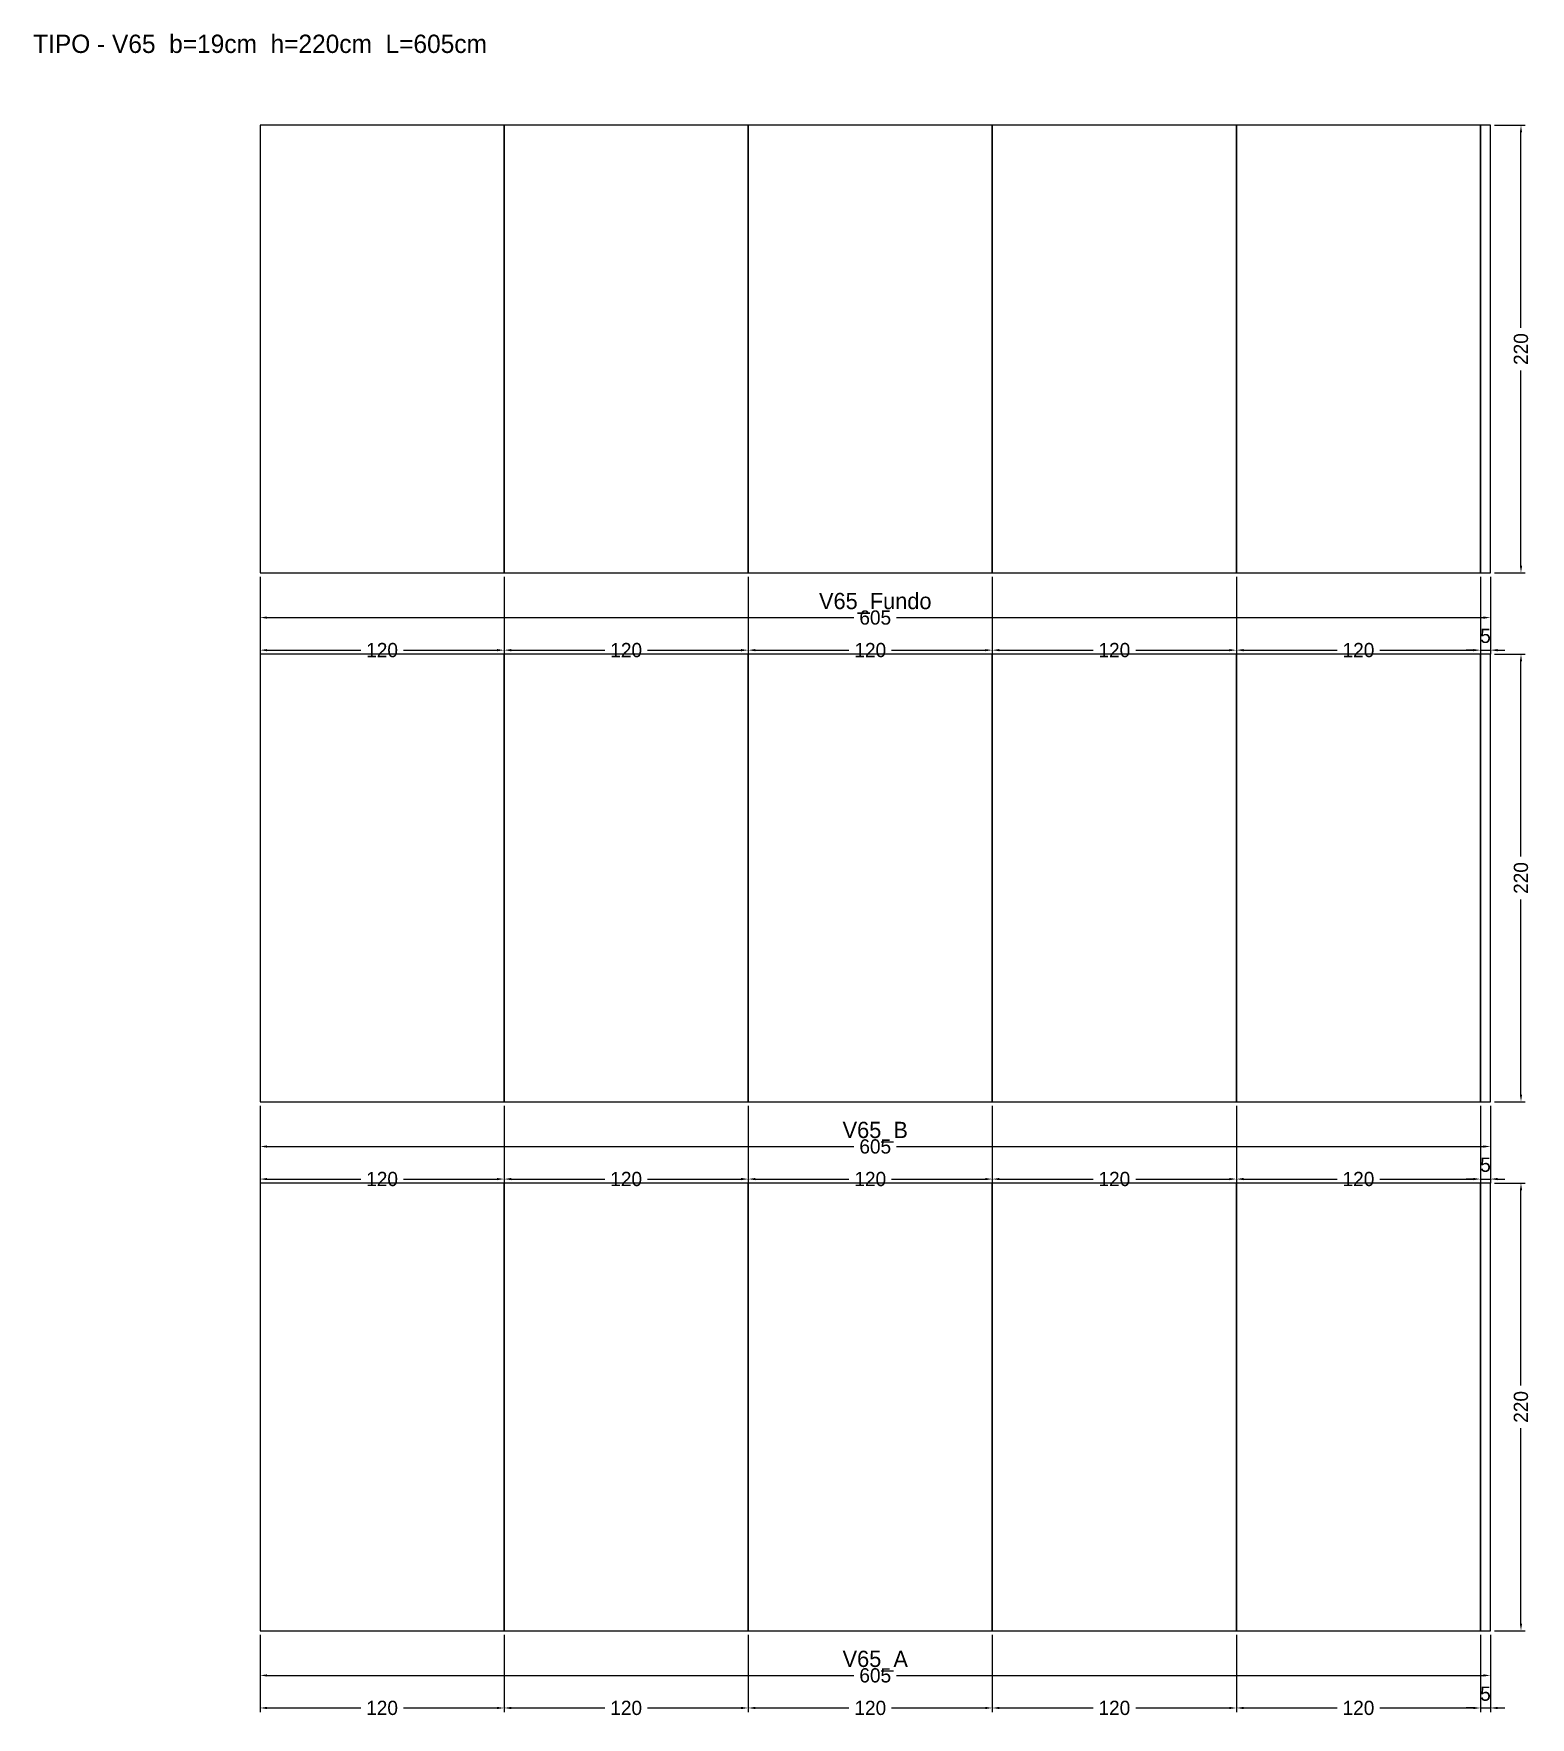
# Model space of a CAD drawing. Header units: metres. Extents: x -111 to 624, y -43 to 785.
import ezdxf

# ---------------------------------------------------------------- set-up
doc = ezdxf.new("R2010")
doc.units = ezdxf.units.M
for name, color, linetype in [('COTA', 3, 'Continuous'), ('NOMENCLATURA', 2, 'Continuous'), ('Paineis', 7, 'Continuous'), ('Texto Secao', 2, 'Continuous')]:
    doc.layers.add(name, color=color, linetype=linetype)
doc.dimstyles.new('COTA_VIG', dxfattribs={"dimtxt": 7, "dimasz": 3.5, "dimexe": 2, "dimexo": 2, "dimgap": 1.5, "dimtad": 1, "dimdec": 1, "dimcen": 2.5, "dimclrd": 3, "dimclre": 3, "dimclrt": 3, "dimazin": 3, "dimtfac": 1, "dimtmove": 0, "dimatfit": 3})

# ---------------------------------------------------------------- blocks, each defined once
blk = doc.blocks.new('_CLOSEDFILLED')
at = {"color": 0, "linetype": 'BYBLOCK'}
blk.add_solid([(-1, 0.16), (0, 0), (-1, -0.16)], dxfattribs=at)
blk = doc.blocks.new('*D1')
at = {"color": 3}
for p, q in [((0, -2), (0, -24)), ((604.9, -2), (604.9, -24)), ((3.5, -22), (291.95, -22)), ((312.95, -22), (601.4, -22))]:
    blk.add_line(p, q, dxfattribs=at)
at = {"layer": 'Defpoints'}
for p in [(0, 0), (604.9, 0), (0, -22)]:
    blk.add_point(p, dxfattribs=at)
at = {"layer": 'COTA', "color": 3, "xscale": 3.5, "yscale": 3.5, "rotation": 180}
blk.add_blockref('_CLOSEDFILLED', (0, -22), dxfattribs=at)
at = {"layer": 'COTA', "color": 3, "xscale": 3.5, "yscale": 3.5}
blk.add_blockref('_CLOSEDFILLED', (604.9, -22), dxfattribs=at)
at = {"layer": 'COTA', "color": 3, "insert": (302.45, -22), "char_height": 7, "attachment_point": 5}
blk.add_mtext('605', dxfattribs=at)
blk = doc.blocks.new('*D2')
at = {"color": 3}
for p, q in [((0, -2), (0, -40)), ((120, -2), (120, -40)), ((3.5, -38), (49.5, -38)), ((70.5, -38), (116.5, -38))]:
    blk.add_line(p, q, dxfattribs=at)
at = {"layer": 'Defpoints'}
for p in [(0, 0), (120, 0), (0, -38)]:
    blk.add_point(p, dxfattribs=at)
at = {"layer": 'COTA', "color": 3, "xscale": 3.5, "yscale": 3.5, "rotation": 180}
blk.add_blockref('_CLOSEDFILLED', (0, -38), dxfattribs=at)
at = {"layer": 'COTA', "color": 3, "xscale": 3.5, "yscale": 3.5}
blk.add_blockref('_CLOSEDFILLED', (120, -38), dxfattribs=at)
at = {"layer": 'COTA', "color": 3, "insert": (60, -38), "char_height": 7, "attachment_point": 5}
blk.add_mtext('120', dxfattribs=at)
blk = doc.blocks.new('*D3')
at = {"color": 3}
for p, q in [((120, -2), (120, -40)), ((240, -2), (240, -40)), ((123.5, -38), (169.5, -38)), ((190.5, -38), (236.5, -38))]:
    blk.add_line(p, q, dxfattribs=at)
at = {"layer": 'Defpoints'}
for p in [(120, 0), (240, 0), (120, -38)]:
    blk.add_point(p, dxfattribs=at)
at = {"layer": 'COTA', "color": 3, "xscale": 3.5, "yscale": 3.5, "rotation": 180}
blk.add_blockref('_CLOSEDFILLED', (120, -38), dxfattribs=at)
at = {"layer": 'COTA', "color": 3, "xscale": 3.5, "yscale": 3.5}
blk.add_blockref('_CLOSEDFILLED', (240, -38), dxfattribs=at)
at = {"layer": 'COTA', "color": 3, "insert": (180, -38), "char_height": 7, "attachment_point": 5}
blk.add_mtext('120', dxfattribs=at)
blk = doc.blocks.new('*D4')
at = {"color": 3}
for p, q in [((240, -2), (240, -40)), ((360, -2), (360, -40)), ((243.5, -38), (289.5, -38)), ((310.5, -38), (356.5, -38))]:
    blk.add_line(p, q, dxfattribs=at)
at = {"layer": 'Defpoints'}
for p in [(240, 0), (360, 0), (240, -38)]:
    blk.add_point(p, dxfattribs=at)
at = {"layer": 'COTA', "color": 3, "xscale": 3.5, "yscale": 3.5, "rotation": 180}
blk.add_blockref('_CLOSEDFILLED', (240, -38), dxfattribs=at)
at = {"layer": 'COTA', "color": 3, "xscale": 3.5, "yscale": 3.5}
blk.add_blockref('_CLOSEDFILLED', (360, -38), dxfattribs=at)
at = {"layer": 'COTA', "color": 3, "insert": (300, -38), "char_height": 7, "attachment_point": 5}
blk.add_mtext('120', dxfattribs=at)
blk = doc.blocks.new('*D5')
at = {"color": 3}
for p, q in [((360, -2), (360, -40)), ((480, -2), (480, -40)), ((363.5, -38), (409.5, -38)), ((430.5, -38), (476.5, -38))]:
    blk.add_line(p, q, dxfattribs=at)
at = {"layer": 'Defpoints'}
for p in [(360, 0), (480, 0), (360, -38)]:
    blk.add_point(p, dxfattribs=at)
at = {"layer": 'COTA', "color": 3, "xscale": 3.5, "yscale": 3.5, "rotation": 180}
blk.add_blockref('_CLOSEDFILLED', (360, -38), dxfattribs=at)
at = {"layer": 'COTA', "color": 3, "xscale": 3.5, "yscale": 3.5}
blk.add_blockref('_CLOSEDFILLED', (480, -38), dxfattribs=at)
at = {"layer": 'COTA', "color": 3, "insert": (420, -38), "char_height": 7, "attachment_point": 5}
blk.add_mtext('120', dxfattribs=at)
blk = doc.blocks.new('*D6')
at = {"color": 3}
for p, q in [((480, -2), (480, -40)), ((600, -2), (600, -40)), ((483.5, -38), (529.5, -38)), ((550.5, -38), (596.5, -38))]:
    blk.add_line(p, q, dxfattribs=at)
at = {"layer": 'Defpoints'}
for p in [(480, 0), (600, 0), (480, -38)]:
    blk.add_point(p, dxfattribs=at)
at = {"layer": 'COTA', "color": 3, "xscale": 3.5, "yscale": 3.5, "rotation": 180}
blk.add_blockref('_CLOSEDFILLED', (480, -38), dxfattribs=at)
at = {"layer": 'COTA', "color": 3, "xscale": 3.5, "yscale": 3.5}
blk.add_blockref('_CLOSEDFILLED', (600, -38), dxfattribs=at)
at = {"layer": 'COTA', "color": 3, "insert": (540, -38), "char_height": 7, "attachment_point": 5}
blk.add_mtext('120', dxfattribs=at)
blk = doc.blocks.new('*D7')
at = {"color": 3}
for p, q in [((600, -2), (600, -40)), ((604.9, -2), (604.9, -40)), ((596.5, -38), (593, -38)), ((600, -38), (604.9, -38)), ((608.4, -38), (611.9, -38))]:
    blk.add_line(p, q, dxfattribs=at)
at = {"layer": 'Defpoints'}
for p in [(600, 0), (604.9, 0), (600, -38)]:
    blk.add_point(p, dxfattribs=at)
at = {"layer": 'COTA', "color": 3, "xscale": 3.5, "yscale": 3.5}
blk.add_blockref('_CLOSEDFILLED', (600, -38), dxfattribs=at)
at = {"layer": 'COTA', "color": 3, "xscale": 3.5, "yscale": 3.5, "rotation": 180}
blk.add_blockref('_CLOSEDFILLED', (604.9, -38), dxfattribs=at)
at = {"layer": 'COTA', "color": 3, "insert": (602.45, -31), "char_height": 7, "attachment_point": 5}
blk.add_mtext('5', dxfattribs=at)
blk = doc.blocks.new('*D8')
at = {"color": 3}
for p, q in [((606.9, 220), (621.9, 220)), ((619.9, 120.5), (619.9, 216.5)), ((619.9, 3.5), (619.9, 99.5)), ((606.9, 0), (621.9, 0))]:
    blk.add_line(p, q, dxfattribs=at)
at = {"layer": 'Defpoints'}
for p in [(604.9, 220), (604.9, 0), (619.9, 0)]:
    blk.add_point(p, dxfattribs=at)
at = {"layer": 'COTA', "color": 3, "xscale": 3.5, "yscale": 3.5}
for p, rotation in [((619.9, 220), 90), ((619.9, 0), 270)]:
    blk.add_blockref('_CLOSEDFILLED', p, dxfattribs=dict(at, rotation=rotation))
at = {"layer": 'COTA', "color": 3, "insert": (619.9, 110), "char_height": 7, "attachment_point": 5, "rotation": 90}
blk.add_mtext('220', dxfattribs=at)
blk = doc.blocks.new('*D9')
at = {"color": 3}
for p, q in [((0, 258), (0, 236)), ((604.9, 258), (604.9, 236)), ((3.5, 238), (291.95, 238)), ((312.95, 238), (601.4, 238))]:
    blk.add_line(p, q, dxfattribs=at)
at = {"layer": 'Defpoints'}
for p in [(0, 260), (604.9, 260), (0, 238)]:
    blk.add_point(p, dxfattribs=at)
at = {"layer": 'COTA', "color": 3, "xscale": 3.5, "yscale": 3.5, "rotation": 180}
blk.add_blockref('_CLOSEDFILLED', (0, 238), dxfattribs=at)
at = {"layer": 'COTA', "color": 3, "xscale": 3.5, "yscale": 3.5}
blk.add_blockref('_CLOSEDFILLED', (604.9, 238), dxfattribs=at)
at = {"layer": 'COTA', "color": 3, "insert": (302.45, 238), "char_height": 7, "attachment_point": 5}
blk.add_mtext('605', dxfattribs=at)
blk = doc.blocks.new('*D10')
at = {"color": 3}
for p, q in [((0, 258), (0, 220)), ((120, 258), (120, 220)), ((3.5, 222), (49.5, 222)), ((70.5, 222), (116.5, 222))]:
    blk.add_line(p, q, dxfattribs=at)
at = {"layer": 'Defpoints'}
for p in [(0, 260), (120, 260), (0, 222)]:
    blk.add_point(p, dxfattribs=at)
at = {"layer": 'COTA', "color": 3, "xscale": 3.5, "yscale": 3.5, "rotation": 180}
blk.add_blockref('_CLOSEDFILLED', (0, 222), dxfattribs=at)
at = {"layer": 'COTA', "color": 3, "xscale": 3.5, "yscale": 3.5}
blk.add_blockref('_CLOSEDFILLED', (120, 222), dxfattribs=at)
at = {"layer": 'COTA', "color": 3, "insert": (60, 222), "char_height": 7, "attachment_point": 5}
blk.add_mtext('120', dxfattribs=at)
blk = doc.blocks.new('*D11')
at = {"color": 3}
for p, q in [((120, 258), (120, 220)), ((240, 258), (240, 220)), ((123.5, 222), (169.5, 222)), ((190.5, 222), (236.5, 222))]:
    blk.add_line(p, q, dxfattribs=at)
at = {"layer": 'Defpoints'}
for p in [(120, 260), (240, 260), (120, 222)]:
    blk.add_point(p, dxfattribs=at)
at = {"layer": 'COTA', "color": 3, "xscale": 3.5, "yscale": 3.5, "rotation": 180}
blk.add_blockref('_CLOSEDFILLED', (120, 222), dxfattribs=at)
at = {"layer": 'COTA', "color": 3, "xscale": 3.5, "yscale": 3.5}
blk.add_blockref('_CLOSEDFILLED', (240, 222), dxfattribs=at)
at = {"layer": 'COTA', "color": 3, "insert": (180, 222), "char_height": 7, "attachment_point": 5}
blk.add_mtext('120', dxfattribs=at)
blk = doc.blocks.new('*D12')
at = {"color": 3}
for p, q in [((240, 258), (240, 220)), ((360, 258), (360, 220)), ((243.5, 222), (289.5, 222)), ((310.5, 222), (356.5, 222))]:
    blk.add_line(p, q, dxfattribs=at)
at = {"layer": 'Defpoints'}
for p in [(240, 260), (360, 260), (240, 222)]:
    blk.add_point(p, dxfattribs=at)
at = {"layer": 'COTA', "color": 3, "xscale": 3.5, "yscale": 3.5, "rotation": 180}
blk.add_blockref('_CLOSEDFILLED', (240, 222), dxfattribs=at)
at = {"layer": 'COTA', "color": 3, "xscale": 3.5, "yscale": 3.5}
blk.add_blockref('_CLOSEDFILLED', (360, 222), dxfattribs=at)
at = {"layer": 'COTA', "color": 3, "insert": (300, 222), "char_height": 7, "attachment_point": 5}
blk.add_mtext('120', dxfattribs=at)
blk = doc.blocks.new('*D13')
at = {"color": 3}
for p, q in [((360, 258), (360, 220)), ((480, 258), (480, 220)), ((363.5, 222), (409.5, 222)), ((430.5, 222), (476.5, 222))]:
    blk.add_line(p, q, dxfattribs=at)
at = {"layer": 'Defpoints'}
for p in [(360, 260), (480, 260), (360, 222)]:
    blk.add_point(p, dxfattribs=at)
at = {"layer": 'COTA', "color": 3, "xscale": 3.5, "yscale": 3.5, "rotation": 180}
blk.add_blockref('_CLOSEDFILLED', (360, 222), dxfattribs=at)
at = {"layer": 'COTA', "color": 3, "xscale": 3.5, "yscale": 3.5}
blk.add_blockref('_CLOSEDFILLED', (480, 222), dxfattribs=at)
at = {"layer": 'COTA', "color": 3, "insert": (420, 222), "char_height": 7, "attachment_point": 5}
blk.add_mtext('120', dxfattribs=at)
blk = doc.blocks.new('*D14')
at = {"color": 3}
for p, q in [((480, 258), (480, 220)), ((600, 258), (600, 220)), ((483.5, 222), (529.5, 222)), ((550.5, 222), (596.5, 222))]:
    blk.add_line(p, q, dxfattribs=at)
at = {"layer": 'Defpoints'}
for p in [(480, 260), (600, 260), (480, 222)]:
    blk.add_point(p, dxfattribs=at)
at = {"layer": 'COTA', "color": 3, "xscale": 3.5, "yscale": 3.5, "rotation": 180}
blk.add_blockref('_CLOSEDFILLED', (480, 222), dxfattribs=at)
at = {"layer": 'COTA', "color": 3, "xscale": 3.5, "yscale": 3.5}
blk.add_blockref('_CLOSEDFILLED', (600, 222), dxfattribs=at)
at = {"layer": 'COTA', "color": 3, "insert": (540, 222), "char_height": 7, "attachment_point": 5}
blk.add_mtext('120', dxfattribs=at)
blk = doc.blocks.new('*D15')
at = {"color": 3}
for p, q in [((600, 258), (600, 220)), ((604.9, 258), (604.9, 220)), ((596.5, 222), (593, 222)), ((600, 222), (604.9, 222)), ((608.4, 222), (611.9, 222))]:
    blk.add_line(p, q, dxfattribs=at)
at = {"layer": 'Defpoints'}
for p in [(600, 260), (604.9, 260), (600, 222)]:
    blk.add_point(p, dxfattribs=at)
at = {"layer": 'COTA', "color": 3, "xscale": 3.5, "yscale": 3.5}
blk.add_blockref('_CLOSEDFILLED', (600, 222), dxfattribs=at)
at = {"layer": 'COTA', "color": 3, "xscale": 3.5, "yscale": 3.5, "rotation": 180}
blk.add_blockref('_CLOSEDFILLED', (604.9, 222), dxfattribs=at)
at = {"layer": 'COTA', "color": 3, "insert": (602.45, 229), "char_height": 7, "attachment_point": 5}
blk.add_mtext('5', dxfattribs=at)
blk = doc.blocks.new('*D16')
at = {"color": 3}
for p, q in [((606.9, 480), (621.9, 480)), ((619.9, 380.5), (619.9, 476.5)), ((619.9, 263.5), (619.9, 359.5)), ((606.9, 260), (621.9, 260))]:
    blk.add_line(p, q, dxfattribs=at)
at = {"layer": 'Defpoints'}
for p in [(604.9, 480), (604.9, 260), (619.9, 260)]:
    blk.add_point(p, dxfattribs=at)
at = {"layer": 'COTA', "color": 3, "xscale": 3.5, "yscale": 3.5}
for p, rotation in [((619.9, 480), 90), ((619.9, 260), 270)]:
    blk.add_blockref('_CLOSEDFILLED', p, dxfattribs=dict(at, rotation=rotation))
at = {"layer": 'COTA', "color": 3, "insert": (619.9, 370), "char_height": 7, "attachment_point": 5, "rotation": 90}
blk.add_mtext('220', dxfattribs=at)
blk = doc.blocks.new('*D17')
at = {"color": 3}
for p, q in [((0, 518), (0, 496)), ((604.9, 518), (604.9, 496)), ((3.5, 498), (291.95, 498)), ((312.95, 498), (601.4, 498))]:
    blk.add_line(p, q, dxfattribs=at)
at = {"layer": 'Defpoints'}
for p in [(0, 520), (604.9, 520), (0, 498)]:
    blk.add_point(p, dxfattribs=at)
at = {"layer": 'COTA', "color": 3, "xscale": 3.5, "yscale": 3.5, "rotation": 180}
blk.add_blockref('_CLOSEDFILLED', (0, 498), dxfattribs=at)
at = {"layer": 'COTA', "color": 3, "xscale": 3.5, "yscale": 3.5}
blk.add_blockref('_CLOSEDFILLED', (604.9, 498), dxfattribs=at)
at = {"layer": 'COTA', "color": 3, "insert": (302.45, 498), "char_height": 7, "attachment_point": 5}
blk.add_mtext('605', dxfattribs=at)
blk = doc.blocks.new('*D18')
at = {"color": 3}
for p, q in [((0, 518), (0, 480)), ((120, 518), (120, 480)), ((3.5, 482), (49.5, 482)), ((70.5, 482), (116.5, 482))]:
    blk.add_line(p, q, dxfattribs=at)
at = {"layer": 'Defpoints'}
for p in [(0, 520), (120, 520), (0, 482)]:
    blk.add_point(p, dxfattribs=at)
at = {"layer": 'COTA', "color": 3, "xscale": 3.5, "yscale": 3.5, "rotation": 180}
blk.add_blockref('_CLOSEDFILLED', (0, 482), dxfattribs=at)
at = {"layer": 'COTA', "color": 3, "xscale": 3.5, "yscale": 3.5}
blk.add_blockref('_CLOSEDFILLED', (120, 482), dxfattribs=at)
at = {"layer": 'COTA', "color": 3, "insert": (60, 482), "char_height": 7, "attachment_point": 5}
blk.add_mtext('120', dxfattribs=at)
blk = doc.blocks.new('*D19')
at = {"color": 3}
for p, q in [((120, 518), (120, 480)), ((240, 518), (240, 480)), ((123.5, 482), (169.5, 482)), ((190.5, 482), (236.5, 482))]:
    blk.add_line(p, q, dxfattribs=at)
at = {"layer": 'Defpoints'}
for p in [(120, 520), (240, 520), (120, 482)]:
    blk.add_point(p, dxfattribs=at)
at = {"layer": 'COTA', "color": 3, "xscale": 3.5, "yscale": 3.5, "rotation": 180}
blk.add_blockref('_CLOSEDFILLED', (120, 482), dxfattribs=at)
at = {"layer": 'COTA', "color": 3, "xscale": 3.5, "yscale": 3.5}
blk.add_blockref('_CLOSEDFILLED', (240, 482), dxfattribs=at)
at = {"layer": 'COTA', "color": 3, "insert": (180, 482), "char_height": 7, "attachment_point": 5}
blk.add_mtext('120', dxfattribs=at)
blk = doc.blocks.new('*D20')
at = {"color": 3}
for p, q in [((240, 518), (240, 480)), ((360, 518), (360, 480)), ((243.5, 482), (289.5, 482)), ((310.5, 482), (356.5, 482))]:
    blk.add_line(p, q, dxfattribs=at)
at = {"layer": 'Defpoints'}
for p in [(240, 520), (360, 520), (240, 482)]:
    blk.add_point(p, dxfattribs=at)
at = {"layer": 'COTA', "color": 3, "xscale": 3.5, "yscale": 3.5, "rotation": 180}
blk.add_blockref('_CLOSEDFILLED', (240, 482), dxfattribs=at)
at = {"layer": 'COTA', "color": 3, "xscale": 3.5, "yscale": 3.5}
blk.add_blockref('_CLOSEDFILLED', (360, 482), dxfattribs=at)
at = {"layer": 'COTA', "color": 3, "insert": (300, 482), "char_height": 7, "attachment_point": 5}
blk.add_mtext('120', dxfattribs=at)
blk = doc.blocks.new('*D21')
at = {"color": 3}
for p, q in [((360, 518), (360, 480)), ((480, 518), (480, 480)), ((363.5, 482), (409.5, 482)), ((430.5, 482), (476.5, 482))]:
    blk.add_line(p, q, dxfattribs=at)
at = {"layer": 'Defpoints'}
for p in [(360, 520), (480, 520), (360, 482)]:
    blk.add_point(p, dxfattribs=at)
at = {"layer": 'COTA', "color": 3, "xscale": 3.5, "yscale": 3.5, "rotation": 180}
blk.add_blockref('_CLOSEDFILLED', (360, 482), dxfattribs=at)
at = {"layer": 'COTA', "color": 3, "xscale": 3.5, "yscale": 3.5}
blk.add_blockref('_CLOSEDFILLED', (480, 482), dxfattribs=at)
at = {"layer": 'COTA', "color": 3, "insert": (420, 482), "char_height": 7, "attachment_point": 5}
blk.add_mtext('120', dxfattribs=at)
blk = doc.blocks.new('*D22')
at = {"color": 3}
for p, q in [((480, 518), (480, 480)), ((600, 518), (600, 480)), ((483.5, 482), (529.5, 482)), ((550.5, 482), (596.5, 482))]:
    blk.add_line(p, q, dxfattribs=at)
at = {"layer": 'Defpoints'}
for p in [(480, 520), (600, 520), (480, 482)]:
    blk.add_point(p, dxfattribs=at)
at = {"layer": 'COTA', "color": 3, "xscale": 3.5, "yscale": 3.5, "rotation": 180}
blk.add_blockref('_CLOSEDFILLED', (480, 482), dxfattribs=at)
at = {"layer": 'COTA', "color": 3, "xscale": 3.5, "yscale": 3.5}
blk.add_blockref('_CLOSEDFILLED', (600, 482), dxfattribs=at)
at = {"layer": 'COTA', "color": 3, "insert": (540, 482), "char_height": 7, "attachment_point": 5}
blk.add_mtext('120', dxfattribs=at)
blk = doc.blocks.new('*D23')
at = {"color": 3}
for p, q in [((600, 518), (600, 480)), ((604.9, 518), (604.9, 480)), ((596.5, 482), (593, 482)), ((600, 482), (604.9, 482)), ((608.4, 482), (611.9, 482))]:
    blk.add_line(p, q, dxfattribs=at)
at = {"layer": 'Defpoints'}
for p in [(600, 520), (604.9, 520), (600, 482)]:
    blk.add_point(p, dxfattribs=at)
at = {"layer": 'COTA', "color": 3, "xscale": 3.5, "yscale": 3.5}
blk.add_blockref('_CLOSEDFILLED', (600, 482), dxfattribs=at)
at = {"layer": 'COTA', "color": 3, "xscale": 3.5, "yscale": 3.5, "rotation": 180}
blk.add_blockref('_CLOSEDFILLED', (604.9, 482), dxfattribs=at)
at = {"layer": 'COTA', "color": 3, "insert": (602.45, 489), "char_height": 7, "attachment_point": 5}
blk.add_mtext('5', dxfattribs=at)
blk = doc.blocks.new('*D24')
at = {"color": 3}
for p, q in [((606.9, 740), (621.9, 740)), ((619.9, 640.5), (619.9, 736.5)), ((619.9, 523.5), (619.9, 619.5)), ((606.9, 520), (621.9, 520))]:
    blk.add_line(p, q, dxfattribs=at)
at = {"layer": 'Defpoints'}
for p in [(604.9, 740), (604.9, 520), (619.9, 520)]:
    blk.add_point(p, dxfattribs=at)
at = {"layer": 'COTA', "color": 3, "xscale": 3.5, "yscale": 3.5}
for p, rotation in [((619.9, 740), 90), ((619.9, 520), 270)]:
    blk.add_blockref('_CLOSEDFILLED', p, dxfattribs=dict(at, rotation=rotation))
at = {"layer": 'COTA', "color": 3, "insert": (619.9, 630), "char_height": 7, "attachment_point": 5, "rotation": 90}
blk.add_mtext('220', dxfattribs=at)

msp = doc.modelspace()

# ---------------------------------------------------------------- linework, layer by layer
at = {"layer": 'Paineis'}
for points in [[(0, 520), (120, 520), (120, 740), (0, 740)], [(120, 520), (240, 520), (240, 740), (120, 740)], [(240, 520), (360, 520), (360, 740), (240, 740)], [(360, 520), (480, 520), (480, 740), (360, 740)], [(480, 520), (600, 520), (600, 740), (480, 740)], [(600, 520), (604.9, 520), (604.9, 740), (600, 740)], [(0, 260), (120, 260), (120, 480), (0, 480)], [(120, 260), (240, 260), (240, 480), (120, 480)], [(240, 260), (360, 260), (360, 480), (240, 480)], [(360, 260), (480, 260), (480, 480), (360, 480)], [(480, 260), (600, 260), (600, 480), (480, 480)], [(600, 260), (604.9, 260), (604.9, 480), (600, 480)], [(0, 0), (120, 0), (120, 220), (0, 220)], [(120, 0), (240, 0), (240, 220), (120, 220)], [(240, 0), (360, 0), (360, 220), (240, 220)], [(360, 0), (480, 0), (480, 220), (360, 220)], [(480, 0), (600, 0), (600, 220), (480, 220)], [(600, 0), (604.9, 0), (604.9, 220), (600, 220)]]:
    msp.add_lwpolyline(points, close=True, dxfattribs=at)

# ---------------------------------------------------------------- texts
at = {"layer": 'NOMENCLATURA', "insert": (0, 780), "char_height": 9, "width": 624.9, "attachment_point": 5}
msp.add_mtext('TIPO - V65  b=19cm  h=220cm  L=605cm', dxfattribs=at)
at = {"layer": 'Texto Secao', "char_height": 8, "width": 624.9, "attachment_point": 5}
for s, insert in [('V65_Fundo', (302.45, 505)), ('V65_B', (302.45, 245)), ('V65_A', (302.45, -15))]:
    msp.add_mtext(s, dxfattribs=dict(at, insert=insert))

# ---------------------------------------------------------------- dimensions: what is measured, and where the dimension line sits
at = {"layer": 'COTA'}
for base, p1, p2, picture, middle in [((619.9, 520), (604.9, 520), (604.9, 740), '*D24', (619.9, 630)), ((619.9, 260), (604.9, 260), (604.9, 480), '*D16', (619.9, 370)), ((619.9, 0), (604.9, 0), (604.9, 220), '*D8', (619.9, 110))]:
    dim = msp.add_linear_dim(base=base, p1=p1, p2=p2, angle=90, dimstyle='COTA_VIG', dxfattribs=at)
    dim.commit()
    dim.dimension.update_dxf_attribs({"geometry": picture, "text_midpoint": middle})
for base, p1, p2, picture, middle in [((0, 498), (0, 520), (604.9, 520), '*D17', (302.45, 498)), ((0, 482), (0, 520), (120, 520), '*D18', (60, 482)), ((120, 482), (120, 520), (240, 520), '*D19', (180, 482)), ((240, 482), (240, 520), (360, 520), '*D20', (300, 482)), ((360, 482), (360, 520), (480, 520), '*D21', (420, 482)), ((480, 482), (480, 520), (600, 520), '*D22', (540, 482)), ((600, 482), (600, 520), (604.9, 520), '*D23', (602.45, 489)), ((0, 238), (0, 260), (604.9, 260), '*D9', (302.45, 238)), ((0, 222), (0, 260), (120, 260), '*D10', (60, 222)), ((120, 222), (120, 260), (240, 260), '*D11', (180, 222)), ((240, 222), (240, 260), (360, 260), '*D12', (300, 222)), ((360, 222), (360, 260), (480, 260), '*D13', (420, 222)), ((480, 222), (480, 260), (600, 260), '*D14', (540, 222)), ((600, 222), (600, 260), (604.9, 260), '*D15', (602.45, 229)), ((0, -22), (0, 0), (604.9, 0), '*D1', (302.45, -22)), ((0, -38), (0, 0), (120, 0), '*D2', (60, -38)), ((120, -38), (120, 0), (240, 0), '*D3', (180, -38)), ((240, -38), (240, 0), (360, 0), '*D4', (300, -38)), ((360, -38), (360, 0), (480, 0), '*D5', (420, -38)), ((480, -38), (480, 0), (600, 0), '*D6', (540, -38)), ((600, -38), (600, 0), (604.9, 0), '*D7', (602.45, -31))]:
    dim = msp.add_linear_dim(base=base, p1=p1, p2=p2, dimstyle='COTA_VIG', dxfattribs=at)
    dim.commit()
    dim.dimension.update_dxf_attribs({"geometry": picture, "text_midpoint": middle})

doc.saveas('drawing.dxf')
